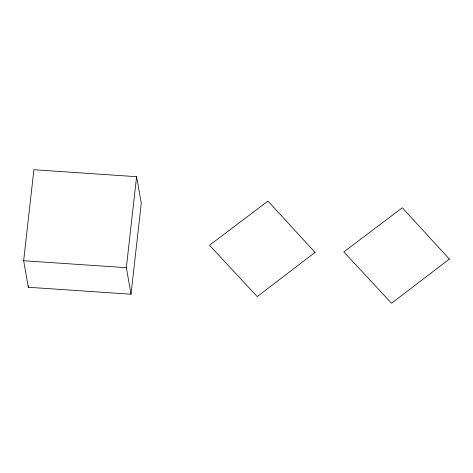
<?xml version="1.0" encoding="UTF-8"?>
<svg xmlns="http://www.w3.org/2000/svg" width="473" height="473" viewBox="0 0 473 473"><rect width="100%" height="100%" fill="white"/><g stroke="black" fill="none" stroke-linecap="round" stroke-linejoin="round"><path stroke-width="0.71" d="M23.65 260.735L33.89 169.73L136.585 176.695L141.267 203.224L131.027 294.224L28.327 287.265L23.65 260.735L126.35 267.694L131.027 294.224M28.327 287.265L28.492 285.798M126.35 267.694L136.585 176.695M315.024 252.399L257.241 296.601L209.515 245.245L267.984 201.096L315.024 252.399M449.35 259.068L391.561 303.27L343.841 251.92L402.31 207.765L449.35 259.068"/></g></svg>
